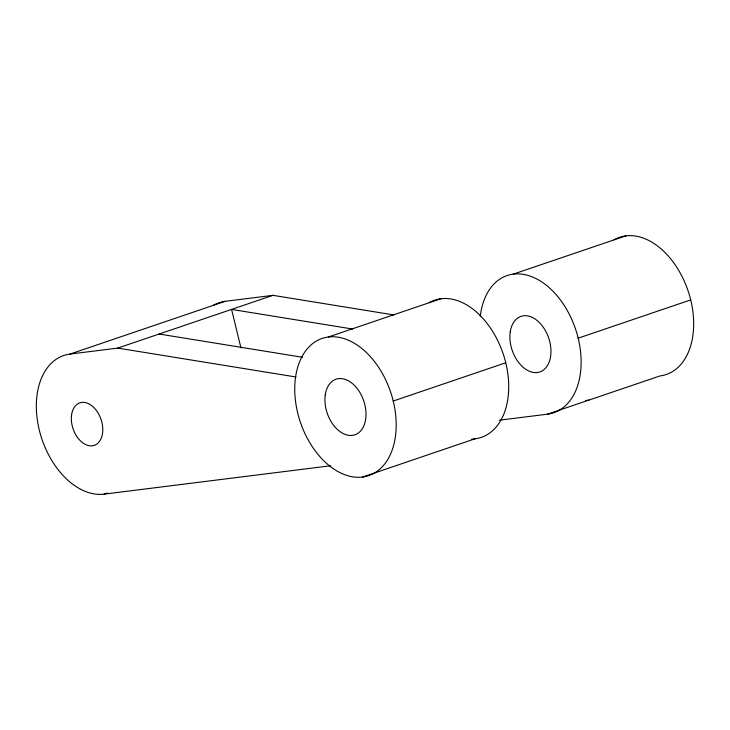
<?xml version="1.0" encoding="UTF-8"?>
<svg xmlns="http://www.w3.org/2000/svg" width="730" height="730" viewBox="0 0 730 730"><rect width="100%" height="100%" fill="white"/><g stroke="black" fill="none" stroke-linecap="round" stroke-linejoin="round"><path stroke-width="1.09" d="M330.69 465.758L104.125 494.137A72.453 47.578 71.2 0 1 39.292 430.089A72.453 47.578 71.2 0 1 69.98 354.077L225.196 301.317L272.956 295.34L394.017 314.968M69.98 354.077L117.74 348.091L272.956 295.34M328.39 336.986L440.92 298.734M513.345 274.115L625.875 235.863M104.125 494.137L107.356 493.033M393.224 401.035L505.744 362.783M578.178 338.163L690.708 299.911M362.527 477.046A72.453 47.578 71.2 0 0 378.286 366.825A72.453 47.578 71.2 0 0 295.559 377.182A72.453 47.578 71.2 0 0 362.527 477.046L475.057 438.794A72.453 47.578 71.2 0 0 503.116 353.694A72.453 47.578 71.2 0 0 429.14 302.667M499.32 420.206L547.491 414.175L660.02 375.923A72.453 47.578 71.2 0 0 688.071 290.823A72.453 47.578 71.2 0 0 614.094 239.796M585.487 400.533L588.882 400.104M471.699 439.214L475.057 438.794M352.626 329.038L231.565 309.401L240.973 348M159.131 334.021L302.612 357.298M117.74 348.091L295.978 376.999M213.415 305.249A72.453 47.578 71.2 0 1 225.196 301.317M480.258 316.391A72.453 47.578 71.2 0 1 529.615 275.913A72.453 47.578 71.2 0 1 580.323 349.661A72.453 47.578 71.2 0 1 547.491 414.175M71.586 414.859A22.457 14.746 71.2 0 0 92.345 445.811A22.457 14.746 71.2 0 0 97.227 411.647A22.457 14.746 71.2 0 0 71.586 414.859M325.251 394.93A29.346 19.263 71.2 0 0 352.371 435.381A29.346 19.263 71.2 0 0 358.759 390.732A29.346 19.263 71.2 0 0 325.251 394.93M510.215 332.059A29.346 19.263 71.2 0 0 537.335 372.51A29.346 19.263 71.2 0 0 543.713 327.87A29.346 19.263 71.2 0 0 510.215 332.059"/></g></svg>
